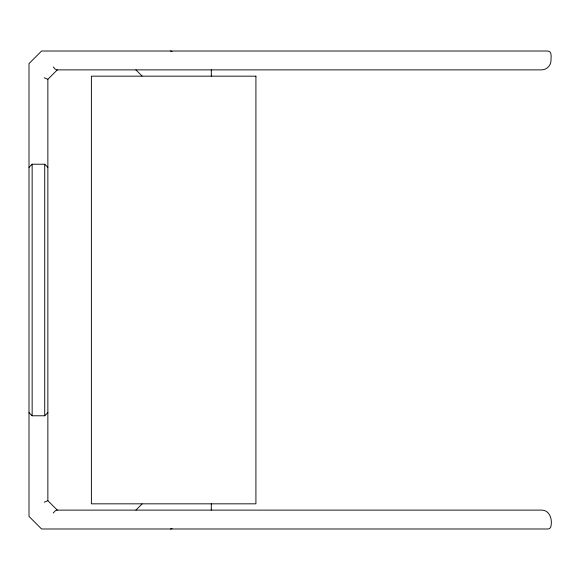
<?xml version="1.0" encoding="UTF-8"?>
<svg xmlns="http://www.w3.org/2000/svg" width="580" height="580" viewBox="0 0 580 580"><rect width="100%" height="100%" fill="white"/><g stroke="black" fill="none" stroke-linecap="round" stroke-linejoin="round"><path stroke-width="0.87" d="M211.272 510.117L211.33 503.832M53.273 513.046L55.129 510.929L56.739 510.117L541.568 510.117C549.622 510.037 552.45 519.209 551 525.842C551.007 527.524 549.535 528.996 547.853 528.989L41.579 528.989L29 516.41L29 63.59L41.579 51.011L547.853 51.011C552.472 51.352 550.833 57.543 551 60.443C551.029 65.496 546.614 69.912 541.568 69.883L56.739 69.883L55.129 69.071L53.273 66.954M57.304 510.117L47.864 500.685L47.864 79.315L57.304 69.883M29 167.359L32.147 164.22L44.725 164.22L47.864 167.359M29 412.641L32.147 415.78L44.725 415.78L47.864 412.641M135.916 510.117L142.093 503.94M44.181 502.215L47.864 500.685M172.079 528.568L170.506 528.989M170.506 51.011L172.079 51.431M44.181 77.785L47.864 79.315M135.916 69.883L142.093 76.06M211.272 69.883L211.33 76.168M44.725 164.22L44.725 415.78M32.147 164.22L32.147 415.78M255.918 76.168L91.386 76.168L91.386 503.832L255.918 503.832L255.918 76.168"/></g></svg>
